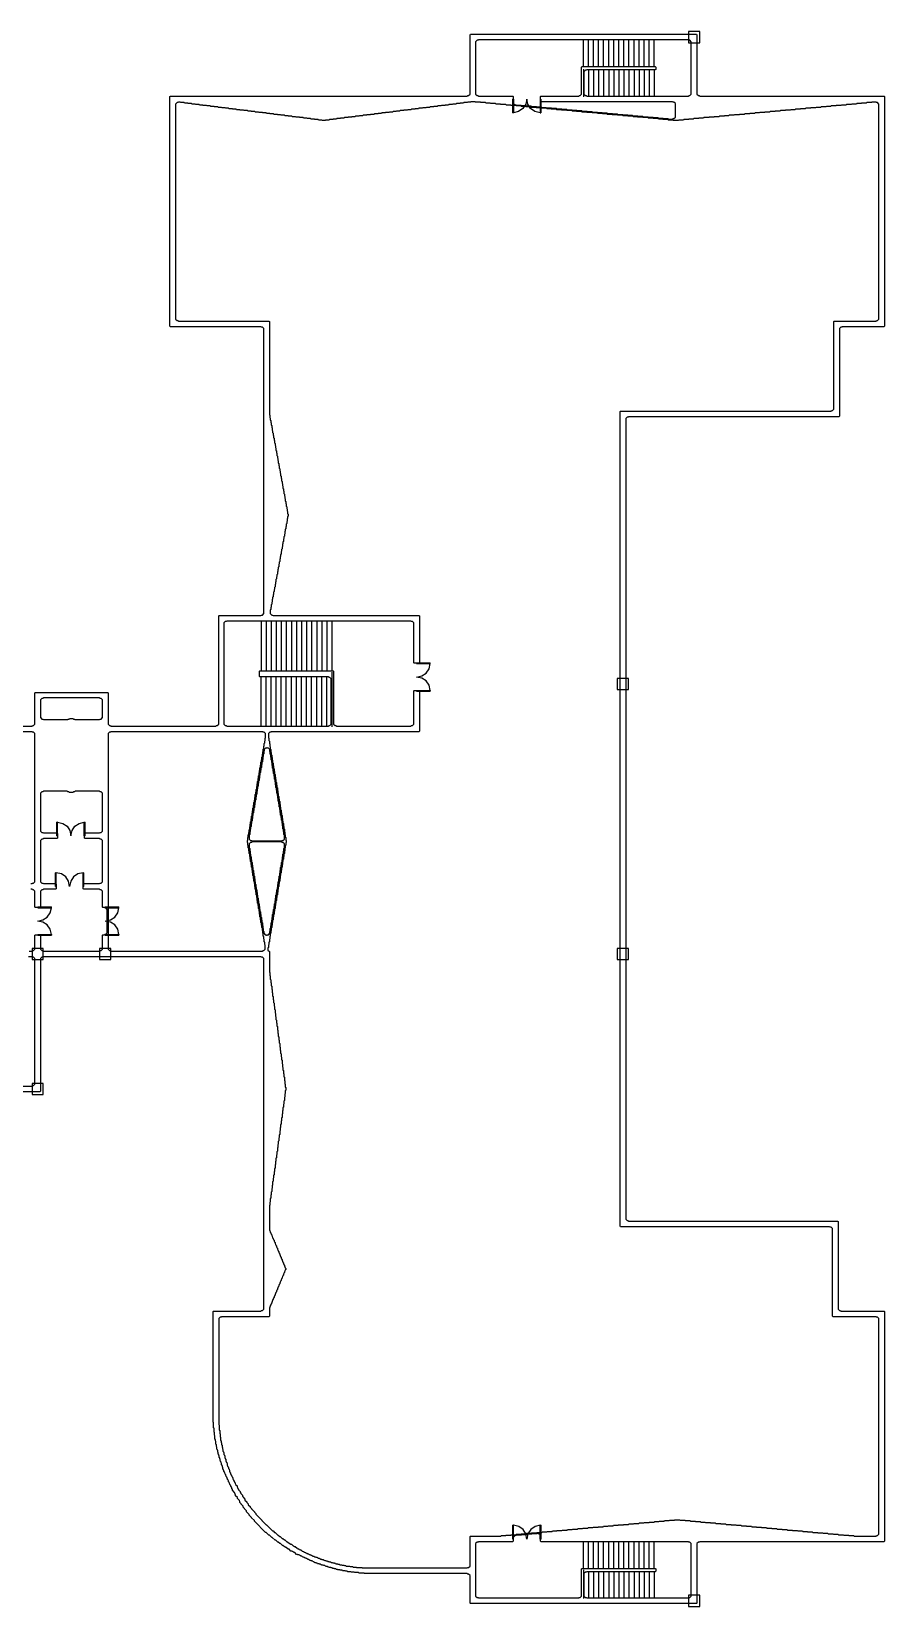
# Model space of a CAD drawing. Header units: metres. Extents: x 17405 to 146405, y 15000 to 99000.
# Drawn here: x 100921 to 146405, y 15000 to 99000 of the extents above; entities that cross this region are included whole.
import ezdxf

# ---------------------------------------------------------------- set-up
doc = ezdxf.new("R2010")
doc.units = ezdxf.units.M
for name, color, linetype in [('COL', 5, 'Continuous'), ('DOOR', 30, 'Continuous'), ('STAIR', 7, 'Continuous'), ('WALL', 8, 'Continuous')]:
    doc.layers.add(name, color=color, linetype=linetype)

msp = doc.modelspace()

# ---------------------------------------------------------------- linework, layer by layer
at = {"layer": 'COL'}
for points in [[(136550, 98400), (136550, 99000), (135950, 99000), (135950, 98400), (136550, 98400)], [(132750, 63900), (132750, 64500), (132150, 64500), (132150, 63900), (132750, 63900)], [(101550, 49500), (101550, 50100), (100950, 50100), (100950, 49500), (101550, 49500)], [(105150, 49502), (105150, 50102), (104550, 50102), (104550, 49502), (105150, 49502)], [(132750, 49500), (132750, 50100), (132150, 50100), (132150, 49500), (132750, 49500)], [(101550, 42300), (101550, 42900), (100950, 42900), (100950, 42300), (101550, 42300)], [(136550, 15000), (136550, 15600), (135950, 15600), (135950, 15000), (136550, 15000)]]:
    msp.add_lwpolyline(points, close=True, dxfattribs=at)
at = {"layer": 'DOOR'}
for points in [[(126578, 95400), (126578, 94669)], [(126578, 95400), (126616, 95400)], [(126616, 95400), (126616, 94669)], [(127328, 95400), (127273, 95120), (127121, 94890), (126894, 94732), (126616, 94669)], [(128041, 94669), (127762, 94732), (127536, 94890), (127384, 95120), (127328, 95400)], [(128041, 95400), (128041, 94669)], [(128078, 95400), (128041, 95400)], [(128078, 95400), (128078, 94669)], [(126616, 94669), (126578, 94669)], [(128041, 94669), (128078, 94669)], [(121450, 65322), (122181, 65322)], [(121450, 65322), (121450, 65285)], [(121450, 65285), (122181, 65285)], [(121450, 64572), (121730, 64628), (121960, 64780), (122118, 65006), (122181, 65285)], [(122181, 65285), (122181, 65322)], [(122181, 63860), (122118, 64138), (121960, 64365), (121730, 64517), (121450, 64572)], [(121450, 63860), (122181, 63860)], [(121450, 63822), (121450, 63860)], [(122181, 63860), (122181, 63822)], [(121450, 63822), (122181, 63822)], [(102276, 56100), (102276, 56831)], [(102313, 56831), (102276, 56831)], [(102313, 56831), (102592, 56768), (102818, 56610), (102970, 56380), (103026, 56100)], [(102313, 56100), (102313, 56831)], [(103026, 56100), (103081, 56380), (103233, 56610), (103460, 56768), (103738, 56831)], [(103738, 56100), (103738, 56831)], [(103738, 56831), (103776, 56831)], [(103776, 56100), (103776, 56831)], [(102276, 56100), (102313, 56100)], [(103776, 56100), (103738, 56100)], [(102204, 53400), (102204, 54131)], [(102242, 54131), (102204, 54131)], [(102242, 53400), (102242, 54131)], [(102954, 53400), (102899, 53680), (102747, 53910), (102520, 54068), (102242, 54131)], [(103667, 54131), (103388, 54068), (103162, 53910), (103010, 53680), (102954, 53400)], [(103667, 53400), (103667, 54131)], [(103667, 54131), (103704, 54131)], [(103704, 53400), (103704, 54131)], [(102204, 53400), (102242, 53400)], [(103704, 53400), (103667, 53400)], [(101250, 52309), (101981, 52309)], [(101250, 52309), (101250, 52271)], [(101250, 52271), (101981, 52271)], [(101250, 51559), (101530, 51615), (101760, 51767), (101918, 51993), (101981, 52271)], [(101981, 52271), (101981, 52309)], [(104850, 52309), (105581, 52309)], [(104850, 52309), (104850, 52271)], [(104850, 52271), (105581, 52271)], [(104850, 51559), (105130, 51615), (105360, 51767), (105518, 51993), (105581, 52271)], [(105581, 52271), (105581, 52309)], [(101981, 50846), (101918, 51125), (101760, 51351), (101530, 51503), (101250, 51559)], [(105581, 50846), (105518, 51125), (105360, 51351), (105130, 51503), (104850, 51559)], [(101250, 50846), (101981, 50846)], [(101250, 50809), (101250, 50846)], [(101250, 50809), (101981, 50809)], [(101981, 50846), (101981, 50809)], [(104850, 50846), (105581, 50846)], [(104850, 50809), (104850, 50846)], [(104850, 50809), (105581, 50809)], [(105581, 50846), (105581, 50809)], [(126589, 18600), (126589, 19331)], [(126627, 19331), (126589, 19331)], [(126627, 18600), (126627, 19331)], [(127339, 18600), (127284, 18880), (127132, 19110), (126906, 19268), (126627, 19331)], [(128052, 19331), (127773, 19268), (127547, 19110), (127395, 18880), (127339, 18600)], [(128052, 18600), (128052, 19331)], [(128052, 19331), (128089, 19331)], [(128089, 18600), (128089, 19331)], [(126589, 18600), (126627, 18600)], [(128089, 18600), (128052, 18600)]]:
    msp.add_lwpolyline(points, dxfattribs=at)
at = {"layer": 'STAIR'}
for p, q in [((130350, 97110), (130350, 98580)), ((130620, 97110), (130620, 98580)), ((130890, 97110), (130890, 98580)), ((131160, 97110), (131160, 98580)), ((131430, 97110), (131430, 98580)), ((131700, 97110), (131700, 98580)), ((131970, 97110), (131970, 98580)), ((132240, 97110), (132240, 98580)), ((132510, 97110), (132510, 98580)), ((132780, 97110), (132780, 98580)), ((133050, 97110), (133050, 98580)), ((133320, 97110), (133320, 98580)), ((133590, 97110), (133590, 98580)), ((133860, 97110), (133860, 98580)), ((134130, 97110), (134130, 98580)), ((130350, 96990), (130350, 95520)), ((130620, 96990), (130620, 95520)), ((130890, 96990), (130890, 95520)), ((131160, 96990), (131160, 95520)), ((131430, 96990), (131430, 95520)), ((131700, 96990), (131700, 95520)), ((131970, 96990), (131970, 95520)), ((132240, 96990), (132240, 95520)), ((132510, 96990), (132510, 95520)), ((132780, 96990), (132780, 95520)), ((133050, 96990), (133050, 95520)), ((133320, 96990), (133320, 95520)), ((133590, 96990), (133590, 95520)), ((133860, 96990), (133860, 95520)), ((134130, 96990), (134130, 95520)), ((113159, 67579), (113159, 64889)), ((113429, 67579), (113429, 64889)), ((113699, 67579), (113699, 64889)), ((113969, 67579), (113969, 64889)), ((114239, 67579), (114239, 64889)), ((114509, 67579), (114509, 64889)), ((114779, 67579), (114779, 64889)), ((115049, 67579), (115049, 64889)), ((115319, 67579), (115319, 64889)), ((115589, 67579), (115589, 64889)), ((115859, 67579), (115859, 64889)), ((116129, 67579), (116129, 64889)), ((116399, 67579), (116399, 64889)), ((116669, 67579), (116669, 64889)), ((116939, 67579), (116939, 64889)), ((116939, 64829), (116939, 61919)), ((113159, 61919), (113159, 64609)), ((113429, 61919), (113429, 64609)), ((113699, 61919), (113699, 64609)), ((113969, 61919), (113969, 64609)), ((114239, 61919), (114239, 64609)), ((114509, 61919), (114509, 64609)), ((114779, 61919), (114779, 64609)), ((115049, 61919), (115049, 64609)), ((115319, 61919), (115319, 64609)), ((115589, 61919), (115589, 64609)), ((115859, 61919), (115859, 64609)), ((116129, 61919), (116129, 64609)), ((116399, 61919), (116399, 64609)), ((116669, 61919), (116669, 64609)), ((130350, 17010), (130350, 18480)), ((130620, 17010), (130620, 18480)), ((130890, 17010), (130890, 18480)), ((131160, 17010), (131160, 18480)), ((131430, 17010), (131430, 18480)), ((131700, 17010), (131700, 18480)), ((131970, 17010), (131970, 18480)), ((132240, 17010), (132240, 18480)), ((132510, 17010), (132510, 18480)), ((132780, 17010), (132780, 18480)), ((133050, 17010), (133050, 18480)), ((133320, 17010), (133320, 18480)), ((133590, 17010), (133590, 18480)), ((133860, 17010), (133860, 18480)), ((134130, 17010), (134130, 18480)), ((130350, 16950), (130350, 15420)), ((130620, 16890), (130620, 15420)), ((130890, 16890), (130890, 15420)), ((131160, 16890), (131160, 15420)), ((131430, 16890), (131430, 15420)), ((131700, 16890), (131700, 15420)), ((131970, 16890), (131970, 15420)), ((132240, 16890), (132240, 15420)), ((132510, 16890), (132510, 15420)), ((132780, 16890), (132780, 15420)), ((133050, 16890), (133050, 15420)), ((133320, 16890), (133320, 15420)), ((133590, 16890), (133590, 15420)), ((133860, 16890), (133860, 15420)), ((134130, 16890), (134130, 15420))]:
    msp.add_line(p, q, dxfattribs=at)
at = {"layer": 'WALL'}
for points in [[(62855, 61955), (100955, 61955), (100980, 61980), (101030, 61980), (101105, 62055), (101105, 63730), (101130, 63755), (104980, 63755), (105005, 63730), (105005, 62055), (105080, 61980), (105130, 61980), (105155, 61955), (110755, 61955), (110780, 61980), (110830, 61980), (110905, 62055), (110905, 67830), (110930, 67855), (113155, 67855), (113180, 67880), (113230, 67880), (113305, 67955), (113305, 83155), (113230, 83230), (113180, 83230), (113155, 83255), (108330, 83255), (108305, 83280), (108305, 95530), (108330, 95555), (124155, 95555), (124180, 95580), (124230, 95580), (124305, 95655), (124305, 98830), (124330, 98855), (136380, 98855), (136405, 98830), (136405, 95655), (136480, 95580), (136530, 95580), (136555, 95555), (146380, 95555), (146405, 95530), (146405, 83280), (146380, 83255), (144155, 83255), (144130, 83230), (144080, 83230), (144005, 83155), (144005, 78480), (143980, 78455), (132755, 78455), (132730, 78430), (132680, 78430), (132605, 78355), (132605, 35655), (132680, 35580), (132730, 35580), (132755, 35555), (143905, 35555), (143930, 35530), (143930, 30855), (144005, 30780), (144055, 30780), (144080, 30755), (146380, 30755), (146405, 30730), (146405, 18480), (146380, 18455), (136555, 18455), (136530, 18430), (136480, 18430), (136405, 18355), (136405, 15180), (136380, 15155), (124330, 15155), (124305, 15180), (124305, 16655), (124230, 16730), (124180, 16730), (124155, 16755), (118680, 16755), (118655, 16780), (118380, 16780), (118355, 16805), (118155, 16805), (118130, 16830), (117980, 16830), (117955, 16855), (117780, 16855), (117755, 16880), (117680, 16880), (117655, 16905), (117505, 16905), (117480, 16930), (117380, 16930), (117355, 16955), (117255, 16955), (117230, 16980), (117180, 16980), (117155, 17005), (117080, 17005), (117055, 17030), (116980, 17030), (116955, 17055), (116905, 17055), (116880, 17080), (116805, 17080), (116780, 17105), (116730, 17105), (116705, 17130), (116630, 17130), (116605, 17155), (116580, 17155), (116555, 17180), (116505, 17180), (116480, 17205), (116405, 17205), (116380, 17230), (116355, 17230), (116330, 17255), (116280, 17255), (116255, 17280), (116180, 17280), (116155, 17305), (116130, 17305), (116105, 17330), (116055, 17330), (116030, 17355), (116005, 17355), (115980, 17380), (115955, 17380), (115930, 17405), (115905, 17405), (115880, 17430), (115830, 17430), (115805, 17455), (115780, 17455), (115755, 17480), (115730, 17480), (115705, 17505), (115680, 17505), (115655, 17530), (115630, 17530), (115605, 17555), (115580, 17555), (115555, 17580), (115505, 17580), (115480, 17605), (115455, 17605), (115430, 17630), (115405, 17630), (115380, 17655), (115355, 17655), (115330, 17680), (115305, 17680), (115280, 17705), (115255, 17705), (115230, 17730), (115205, 17730), (115180, 17755), (115130, 17755), (115105, 17780), (115055, 17780), (114955, 17880), (114930, 17880), (114905, 17905), (114880, 17905), (114855, 17930), (114830, 17930), (114805, 17955), (114755, 17955), (114655, 18055), (114605, 18055), (114505, 18155), (114480, 18155), (114455, 18180), (114405, 18180), (114330, 18255), (114305, 18255), (114205, 18355), (114155, 18355), (114080, 18430), (114055, 18430), (113955, 18530), (113905, 18530), (113755, 18680), (113730, 18680), (113605, 18805), (113580, 18805), (113430, 18955), (113405, 18955), (112805, 19555), (112805, 19580), (112655, 19730), (112655, 19755), (112530, 19880), (112530, 19905), (112380, 20055), (112380, 20105), (112280, 20205), (112280, 20230), (112205, 20305), (112205, 20355), (112105, 20455), (112105, 20480), (112030, 20555), (112030, 20605), (112005, 20630), (112005, 20655), (111905, 20755), (111905, 20805), (111805, 20905), (111805, 20955), (111780, 20980), (111780, 21005), (111755, 21030), (111755, 21055), (111730, 21080), (111730, 21105), (111630, 21205), (111630, 21255), (111605, 21280), (111605, 21330), (111580, 21355), (111580, 21380), (111555, 21405), (111555, 21430), (111530, 21455), (111530, 21480), (111505, 21505), (111505, 21530), (111480, 21555), (111480, 21580), (111455, 21605), (111455, 21630), (111430, 21655), (111430, 21705), (111405, 21730), (111405, 21755), (111380, 21780), (111380, 21805), (111355, 21830), (111355, 21855), (111330, 21880), (111330, 21905), (111305, 21930), (111305, 21955), (111280, 21980), (111280, 22030), (111255, 22055), (111255, 22080), (111230, 22105), (111230, 22130), (111205, 22155), (111205, 22180), (111180, 22205), (111180, 22255), (111155, 22280), (111155, 22305), (111130, 22330), (111130, 22405), (111105, 22430), (111105, 22480), (111080, 22505), (111080, 22530), (111055, 22555), (111055, 22630), (111030, 22655), (111030, 22705), (111005, 22730), (111005, 22755), (110980, 22780), (110980, 22855), (110955, 22880), (110955, 22930), (110930, 22955), (110930, 23030), (110905, 23055), (110905, 23105), (110880, 23130), (110880, 23205), (110855, 23230), (110855, 23330), (110830, 23355), (110830, 23380), (110805, 23405), (110805, 23505), (110780, 23530), (110780, 23630), (110755, 23655), (110755, 23805), (110730, 23830), (110730, 23905), (110705, 23930), (110705, 24105), (110680, 24130), (110680, 24280), (110655, 24305), (110655, 24505), (110630, 24530), (110630, 24805), (110605, 24830), (110605, 30730), (110630, 30755), (113155, 30755), (113180, 30780), (113230, 30780), (113305, 30855), (113305, 49555), (113230, 49630), (113180, 49630), (113155, 49655), (101555, 49655), (101530, 49630), (101480, 49630), (101405, 49555), (101405, 42480), (101380, 42455), (98855, 42455)], [(100880, 53555), (100955, 53555), (100980, 53580), (101030, 53580), (101105, 53655), (101105, 61555), (101030, 61630), (100980, 61630), (100955, 61655), (85955, 61655)], [(100805, 49955), (100955, 49955), (100980, 49980), (101030, 49980), (101105, 50055), (101105, 50805), (101130, 50830), (101380, 50830), (101405, 50805), (101405, 50055), (101480, 49980), (101530, 49980), (101555, 49955), (104555, 49955), (104580, 49980), (104630, 49980), (104705, 50055), (104705, 50805), (104730, 50830), (104805, 50830), (104830, 50855), (104880, 50855), (104955, 50930), (104955, 52180), (104880, 52255), (104830, 52255), (104805, 52280), (104730, 52280), (104705, 52305), (104705, 53155), (104630, 53230), (104580, 53230), (104555, 53255), (103705, 53255), (103680, 53280), (103680, 53530), (103705, 53555), (104555, 53555), (104580, 53580), (104630, 53580), (104705, 53655), (104705, 55855), (104630, 55930), (104580, 55930), (104555, 55955), (103780, 55955), (103755, 55980), (103755, 56230), (103780, 56255), (104555, 56255), (104580, 56280), (104630, 56280), (104705, 56355), (104705, 58380), (104630, 58455), (104580, 58455), (104555, 58480), (103255, 58480), (103230, 58455), (103180, 58455), (103130, 58405), (102955, 58405), (102905, 58455), (102855, 58455), (102830, 58480), (101555, 58480), (101530, 58455), (101480, 58455), (101405, 58380), (101405, 56355), (101480, 56280), (101530, 56280), (101555, 56255), (102280, 56255), (102305, 56230), (102305, 55980), (102280, 55955), (101555, 55955), (101530, 55930), (101480, 55930), (101405, 55855), (101405, 53655), (101480, 53580), (101530, 53580), (101555, 53555), (102205, 53555), (102230, 53530), (102230, 53280), (102205, 53255), (101555, 53255), (101530, 53230), (101480, 53230), (101405, 53155), (101405, 52305), (101380, 52280), (101130, 52280), (101105, 52305), (101105, 53155), (101030, 53230), (100980, 53230), (100955, 53255), (100880, 53255)], [(98430, 42755), (100955, 42755), (100980, 42780), (101030, 42780), (101105, 42855), (101105, 49555), (101030, 49630), (100980, 49630), (100955, 49655), (100755, 49655)]]:
    msp.add_lwpolyline(points, dxfattribs=at)
for points in [[(134855, 94355), (134880, 94330), (135105, 94330), (135130, 94355), (135180, 94355), (135255, 94430), (135255, 95155), (135180, 95230), (135130, 95230), (135105, 95255), (128080, 95255), (128055, 95280), (128055, 95530), (128080, 95555), (130105, 95555), (130130, 95580), (130180, 95580), (130255, 95655), (130255, 97105), (130280, 97130), (134180, 97130), (134205, 97105), (134205, 96980), (134180, 96955), (130530, 96955), (130505, 96930), (130455, 96930), (130380, 96855), (130380, 95655), (130455, 95580), (130505, 95580), (130530, 95555), (135955, 95555), (135980, 95580), (136030, 95580), (136105, 95655), (136105, 98455), (136030, 98530), (135980, 98530), (135955, 98555), (124755, 98555), (124730, 98530), (124680, 98530), (124605, 98455), (124605, 95655), (124680, 95580), (124730, 95580), (124755, 95555), (126580, 95555), (126605, 95530), (126605, 95180), (126680, 95105), (126730, 95105), (126755, 95080), (127005, 95080), (127030, 95055), (127280, 95055), (127305, 95030), (127555, 95030), (127580, 95005), (127830, 95005), (127855, 94980), (128105, 94980), (128130, 94955), (128355, 94955), (128380, 94930), (128630, 94930), (128655, 94905), (128905, 94905), (128930, 94880), (129180, 94880), (129205, 94855), (129455, 94855), (129480, 94830), (129730, 94830), (129755, 94805), (129980, 94805), (130005, 94780), (130255, 94780), (130280, 94755), (130530, 94755), (130555, 94730), (130805, 94730), (130830, 94705), (131080, 94705), (131105, 94680), (131330, 94680), (131355, 94655), (131605, 94655), (131630, 94630), (131880, 94630), (131905, 94605), (132155, 94605), (132180, 94580), (132430, 94580), (132455, 94555), (132705, 94555), (132730, 94530), (132955, 94530), (132980, 94505), (133230, 94505), (133255, 94480), (133505, 94480), (133530, 94455), (133780, 94455), (133805, 94430), (134055, 94430), (134080, 94405), (134330, 94405), (134355, 94380), (134580, 94380), (134605, 94355)], [(118530, 17080), (118555, 17055), (124155, 17055), (124180, 17080), (124230, 17080), (124305, 17155), (124305, 18730), (124330, 18755), (125955, 18755), (125980, 18780), (126205, 18780), (126230, 18805), (126480, 18805), (126505, 18830), (126755, 18830), (126780, 18855), (127030, 18855), (127055, 18880), (127305, 18880), (127330, 18905), (127580, 18905), (127605, 18930), (127855, 18930), (127880, 18955), (128130, 18955), (128155, 18980), (128405, 18980), (128430, 19005), (128680, 19005), (128705, 19030), (128930, 19030), (128955, 19055), (129205, 19055), (129230, 19080), (129480, 19080), (129505, 19105), (129755, 19105), (129780, 19130), (130030, 19130), (130055, 19155), (130305, 19155), (130330, 19180), (130580, 19180), (130605, 19205), (130855, 19205), (130880, 19230), (131130, 19230), (131155, 19255), (131405, 19255), (131430, 19280), (131655, 19280), (131680, 19305), (131930, 19305), (131955, 19330), (132205, 19330), (132230, 19355), (132480, 19355), (132505, 19380), (132755, 19380), (132780, 19405), (133030, 19405), (133055, 19430), (133305, 19430), (133330, 19455), (133580, 19455), (133605, 19480), (133855, 19480), (133880, 19505), (134130, 19505), (134155, 19530), (134380, 19530), (134405, 19555), (134655, 19555), (134680, 19580), (134930, 19580), (134955, 19605), (135205, 19605), (135230, 19630), (135480, 19630), (135505, 19605), (135755, 19605), (135780, 19580), (136030, 19580), (136055, 19555), (136305, 19555), (136330, 19530), (136580, 19530), (136605, 19505), (136830, 19505), (136855, 19480), (137105, 19480), (137130, 19455), (137380, 19455), (137405, 19430), (137655, 19430), (137680, 19405), (137930, 19405), (137955, 19380), (138205, 19380), (138230, 19355), (138480, 19355), (138505, 19330), (138755, 19330), (138780, 19305), (139030, 19305), (139055, 19280), (139305, 19280), (139330, 19255), (139555, 19255), (139580, 19230), (139830, 19230), (139855, 19205), (140105, 19205), (140130, 19180), (140380, 19180), (140405, 19155), (140655, 19155), (140680, 19130), (140930, 19130), (140955, 19105), (141205, 19105), (141230, 19080), (141480, 19080), (141505, 19055), (141755, 19055), (141780, 19030), (142030, 19030), (142055, 19005), (142280, 19005), (142305, 18980), (142555, 18980), (142580, 18955), (142830, 18955), (142855, 18930), (143105, 18930), (143130, 18905), (143380, 18905), (143405, 18880), (143655, 18880), (143680, 18855), (143930, 18855), (143955, 18830), (144205, 18830), (144230, 18805), (144480, 18805), (144505, 18780), (144755, 18780), (144780, 18755), (145955, 18755), (145980, 18780), (146030, 18780), (146105, 18855), (146105, 30355), (146030, 30430), (145980, 30430), (145955, 30455), (143655, 30455), (143630, 30480), (143630, 35155), (143555, 35230), (143505, 35230), (143480, 35255), (132330, 35255), (132305, 35280), (132305, 78730), (132330, 78755), (143555, 78755), (143580, 78780), (143630, 78780), (143705, 78855), (143705, 83530), (143730, 83555), (145955, 83555), (145980, 83580), (146030, 83580), (146105, 83655), (146105, 95130), (146030, 95205), (145980, 95205), (145955, 95230), (145730, 95230), (145705, 95205), (145455, 95205), (145430, 95180), (145180, 95180), (145155, 95155), (144930, 95155), (144905, 95130), (144655, 95130), (144630, 95105), (144380, 95105), (144355, 95080), (144105, 95080), (144080, 95055), (143830, 95055), (143805, 95030), (143555, 95030), (143530, 95005), (143305, 95005), (143280, 94980), (143030, 94980), (143005, 94955), (142755, 94955), (142730, 94930), (142480, 94930), (142455, 94905), (142205, 94905), (142180, 94880), (141930, 94880), (141905, 94855), (141655, 94855), (141630, 94830), (141405, 94830), (141380, 94805), (141130, 94805), (141105, 94780), (140855, 94780), (140830, 94755), (140580, 94755), (140555, 94730), (140305, 94730), (140280, 94705), (140030, 94705), (140005, 94680), (139755, 94680), (139730, 94655), (139505, 94655), (139480, 94630), (139230, 94630), (139205, 94605), (138955, 94605), (138930, 94580), (138680, 94580), (138655, 94555), (138405, 94555), (138380, 94530), (138130, 94530), (138105, 94505), (137880, 94505), (137855, 94480), (137605, 94480), (137580, 94455), (137330, 94455), (137305, 94430), (137055, 94430), (137030, 94405), (136780, 94405), (136755, 94380), (136505, 94380), (136480, 94355), (136230, 94355), (136205, 94330), (135980, 94330), (135955, 94305), (135705, 94305), (135680, 94280), (135430, 94280), (135405, 94255), (135155, 94255), (135130, 94280), (134880, 94280), (134855, 94305), (134605, 94305), (134580, 94330), (134355, 94330), (134330, 94355), (134080, 94355), (134055, 94380), (133805, 94380), (133780, 94405), (133530, 94405), (133505, 94430), (133255, 94430), (133230, 94455), (133005, 94455), (132980, 94480), (132730, 94480), (132705, 94505), (132455, 94505), (132430, 94530), (132180, 94530), (132155, 94555), (131905, 94555), (131880, 94580), (131630, 94580), (131605, 94605), (131380, 94605), (131355, 94630), (131105, 94630), (131080, 94655), (130830, 94655), (130805, 94680), (130555, 94680), (130530, 94705), (130280, 94705), (130255, 94730), (130005, 94730), (129980, 94755), (129755, 94755), (129730, 94780), (129480, 94780), (129455, 94805), (129205, 94805), (129180, 94830), (128930, 94830), (128905, 94855), (128655, 94855), (128630, 94880), (128405, 94880), (128380, 94905), (128130, 94905), (128105, 94930), (127855, 94930), (127830, 94955), (127580, 94955), (127555, 94980), (127305, 94980), (127280, 95005), (127030, 95005), (127005, 95030), (126780, 95030), (126755, 95055), (126505, 95055), (126480, 95080), (126230, 95080), (126205, 95105), (125955, 95105), (125930, 95130), (125680, 95130), (125655, 95155), (125405, 95155), (125380, 95180), (125155, 95180), (125130, 95205), (124880, 95205), (124855, 95230), (124605, 95230), (124580, 95255), (124355, 95255), (124330, 95230), (124180, 95230), (124155, 95205), (123980, 95205), (123955, 95180), (123780, 95180), (123755, 95155), (123580, 95155), (123555, 95130), (123380, 95130), (123355, 95105), (123180, 95105), (123155, 95080), (122980, 95080), (122955, 95055), (122780, 95055), (122755, 95030), (122580, 95030), (122555, 95005), (122380, 95005), (122355, 94980), (122180, 94980), (122155, 94955), (121980, 94955), (121955, 94930), (121780, 94930), (121755, 94905), (121580, 94905), (121555, 94880), (121380, 94880), (121355, 94855), (121180, 94855), (121155, 94830), (120980, 94830), (120955, 94805), (120780, 94805), (120755, 94780), (120580, 94780), (120555, 94755), (120380, 94755), (120355, 94730), (120205, 94730), (120180, 94705), (120005, 94705), (119980, 94680), (119805, 94680), (119780, 94655), (119605, 94655), (119580, 94630), (119405, 94630), (119380, 94605), (119205, 94605), (119180, 94580), (119005, 94580), (118980, 94555), (118805, 94555), (118780, 94530), (118605, 94530), (118580, 94505), (118405, 94505), (118380, 94480), (118205, 94480), (118180, 94455), (118005, 94455), (117980, 94430), (117805, 94430), (117780, 94405), (117605, 94405), (117580, 94380), (117405, 94380), (117380, 94355), (117205, 94355), (117180, 94330), (117005, 94330), (116980, 94305), (116805, 94305), (116780, 94280), (116605, 94280), (116580, 94255), (116430, 94255), (116405, 94280), (116230, 94280), (116205, 94305), (116030, 94305), (116005, 94330), (115830, 94330), (115805, 94355), (115630, 94355), (115605, 94380), (115430, 94380), (115405, 94405), (115230, 94405), (115205, 94430), (115030, 94430), (115005, 94455), (114830, 94455), (114805, 94480), (114630, 94480), (114605, 94505), (114430, 94505), (114405, 94530), (114230, 94530), (114205, 94555), (114055, 94555), (114030, 94580), (113855, 94580), (113830, 94605), (113655, 94605), (113630, 94630), (113455, 94630), (113430, 94655), (113255, 94655), (113230, 94680), (113055, 94680), (113030, 94705), (112855, 94705), (112830, 94730), (112655, 94730), (112630, 94755), (112455, 94755), (112430, 94780), (112255, 94780), (112230, 94805), (112055, 94805), (112030, 94830), (111855, 94830), (111830, 94855), (111655, 94855), (111630, 94880), (111455, 94880), (111430, 94905), (111280, 94905), (111255, 94930), (111080, 94930), (111055, 94955), (110880, 94955), (110855, 94980), (110680, 94980), (110655, 95005), (110480, 95005), (110455, 95030), (110280, 95030), (110255, 95055), (110080, 95055), (110055, 95080), (109880, 95080), (109855, 95105), (109680, 95105), (109655, 95130), (109480, 95130), (109455, 95155), (109280, 95155), (109255, 95180), (109080, 95180), (109055, 95205), (108880, 95205), (108855, 95230), (108755, 95230), (108730, 95205), (108680, 95205), (108605, 95130), (108605, 83655), (108680, 83580), (108730, 83580), (108755, 83555), (113580, 83555), (113605, 83530), (113605, 78555), (113630, 78530), (113630, 78405), (113655, 78380), (113655, 78280), (113680, 78255), (113680, 78155), (113705, 78130), (113705, 78005), (113730, 77980), (113730, 77880), (113755, 77855), (113755, 77730), (113780, 77705), (113780, 77605), (113805, 77580), (113805, 77480), (113830, 77455), (113830, 77330), (113855, 77305), (113855, 77205), (113880, 77180), (113880, 77055), (113905, 77030), (113905, 76930), (113930, 76905), (113930, 76805), (113955, 76780), (113955, 76655), (113980, 76630), (113980, 76530), (114005, 76505), (114005, 76380), (114030, 76355), (114030, 76255), (114055, 76230), (114055, 76130), (114080, 76105), (114080, 75980), (114105, 75955), (114105, 75855), (114130, 75830), (114130, 75705), (114155, 75680), (114155, 75580), (114180, 75555), (114180, 75455), (114205, 75430), (114205, 75305), (114230, 75280), (114230, 75180), (114255, 75155), (114255, 75030), (114280, 75005), (114280, 74905), (114305, 74880), (114305, 74780), (114330, 74755), (114330, 74630), (114355, 74605), (114355, 74505), (114380, 74480), (114380, 74355), (114405, 74330), (114405, 74230), (114430, 74205), (114430, 74105), (114455, 74080), (114455, 73955), (114480, 73930), (114480, 73830), (114505, 73805), (114505, 73680), (114530, 73655), (114530, 73555), (114555, 73530), (114555, 73430), (114580, 73405), (114580, 73280), (114605, 73255), (114605, 73155), (114580, 73130), (114580, 73030), (114555, 73005), (114555, 72880), (114530, 72855), (114530, 72755), (114505, 72730), (114505, 72605), (114480, 72580), (114480, 72480), (114455, 72455), (114455, 72355), (114430, 72330), (114430, 72205), (114405, 72180), (114405, 72080), (114380, 72055), (114380, 71955), (114355, 71930), (114355, 71805), (114330, 71780), (114330, 71680), (114305, 71655), (114305, 71530), (114280, 71505), (114280, 71405), (114255, 71380), (114255, 71280), (114230, 71255), (114230, 71130), (114205, 71105), (114205, 71005), (114180, 70980), (114180, 70880), (114155, 70855), (114155, 70730), (114130, 70705), (114130, 70605), (114105, 70580), (114105, 70455), (114080, 70430), (114080, 70330), (114055, 70305), (114055, 70205), (114030, 70180), (114030, 70055), (114005, 70030), (114005, 69930), (113980, 69905), (113980, 69805), (113955, 69780), (113955, 69655), (113930, 69630), (113930, 69530), (113905, 69505), (113905, 69380), (113880, 69355), (113880, 69255), (113855, 69230), (113855, 69130), (113830, 69105), (113830, 68980), (113805, 68955), (113805, 68855), (113780, 68830), (113780, 68730), (113755, 68705), (113755, 68580), (113730, 68555), (113730, 68455), (113705, 68430), (113705, 68305), (113680, 68280), (113680, 68180), (113655, 68155), (113655, 67955), (113730, 67880), (113780, 67880), (113805, 67855), (121580, 67855), (121605, 67830), (121605, 65330), (121580, 65305), (121330, 65305), (121305, 65330), (121305, 67455), (121230, 67530), (121180, 67530), (121155, 67555), (111330, 67555), (111305, 67530), (111255, 67530), (111180, 67455), (111180, 62055), (111255, 61980), (111305, 61980), (111330, 61955), (116755, 61955), (116780, 61980), (116830, 61980), (116905, 62055), (116905, 64480), (116830, 64555), (116780, 64555), (116755, 64580), (113105, 64580), (113080, 64605), (113080, 64880), (113105, 64905), (117005, 64905), (117030, 64880), (117030, 62055), (117105, 61980), (117155, 61980), (117180, 61955), (121155, 61955), (121180, 61980), (121230, 61980), (121305, 62055), (121305, 63830), (121330, 63855), (121580, 63855), (121605, 63830), (121605, 61680), (121580, 61655), (113705, 61655), (113680, 61630), (113630, 61630), (113555, 61555), (113555, 61330), (113580, 61305), (113580, 61180), (113605, 61155), (113605, 61030), (113630, 61005), (113630, 60880), (113655, 60855), (113655, 60730), (113680, 60705), (113680, 60580), (113705, 60555), (113705, 60430), (113730, 60405), (113730, 60305), (113755, 60280), (113755, 60155), (113780, 60130), (113780, 60005), (113805, 59980), (113805, 59855), (113830, 59830), (113830, 59705), (113855, 59680), (113855, 59555), (113880, 59530), (113880, 59405), (113905, 59380), (113905, 59255), (113930, 59230), (113930, 59130), (113955, 59105), (113955, 58980), (113980, 58955), (113980, 58830), (114005, 58805), (114005, 58680), (114030, 58655), (114030, 58530), (114055, 58505), (114055, 58380), (114080, 58355), (114080, 58230), (114105, 58205), (114105, 58080), (114130, 58055), (114130, 57955), (114155, 57930), (114155, 57805), (114180, 57780), (114180, 57655), (114205, 57630), (114205, 57505), (114230, 57480), (114230, 57355), (114255, 57330), (114255, 57205), (114280, 57180), (114280, 57055), (114305, 57030), (114305, 56905), (114330, 56880), (114330, 56780), (114355, 56755), (114355, 56630), (114380, 56605), (114380, 56480), (114405, 56455), (114405, 56330), (114430, 56305), (114430, 56180), (114455, 56155), (114455, 56030), (114480, 56005), (114480, 55880), (114505, 55855), (114505, 55755), (114480, 55730), (114480, 55605), (114455, 55580), (114455, 55455), (114430, 55430), (114430, 55305), (114405, 55280), (114405, 55155), (114380, 55130), (114380, 55005), (114355, 54980), (114355, 54855), (114330, 54830), (114330, 54730), (114305, 54705), (114305, 54580), (114280, 54555), (114280, 54430), (114255, 54405), (114255, 54280), (114230, 54255), (114230, 54130), (114205, 54105), (114205, 53980), (114180, 53955), (114180, 53830), (114155, 53805), (114155, 53680), (114130, 53655), (114130, 53555), (114105, 53530), (114105, 53405), (114080, 53380), (114080, 53255), (114055, 53230), (114055, 53105), (114030, 53080), (114030, 52955), (114005, 52930), (114005, 52805), (113980, 52780), (113980, 52655), (113955, 52630), (113955, 52505), (113930, 52480), (113930, 52380), (113905, 52355), (113905, 52230), (113880, 52205), (113880, 52080), (113855, 52055), (113855, 51930), (113830, 51905), (113830, 51780), (113805, 51755), (113805, 51630), (113780, 51605), (113780, 51480), (113755, 51455), (113755, 51330), (113730, 51305), (113730, 51205), (113705, 51180), (113705, 51055), (113680, 51030), (113680, 50905), (113655, 50880), (113655, 50755), (113630, 50730), (113630, 50605), (113605, 50580), (113605, 50455), (113580, 50430), (113580, 50305), (113555, 50280), (113555, 50155), (113530, 50130), (113530, 50005), (113605, 49930), (113605, 48830), (113630, 48805), (113630, 48655), (113655, 48630), (113655, 48455), (113680, 48430), (113680, 48280), (113705, 48255), (113705, 48105), (113730, 48080), (113730, 47930), (113755, 47905), (113755, 47755), (113780, 47730), (113780, 47555), (113805, 47530), (113805, 47380), (113830, 47355), (113830, 47205), (113855, 47180), (113855, 47030), (113880, 47005), (113880, 46855), (113905, 46830), (113905, 46655), (113930, 46630), (113930, 46480), (113955, 46455), (113955, 46305), (113980, 46280), (113980, 46130), (114005, 46105), (114005, 45955), (114030, 45930), (114030, 45755), (114055, 45730), (114055, 45580), (114080, 45555), (114080, 45405), (114105, 45380), (114105, 45230), (114130, 45205), (114130, 45055), (114155, 45030), (114155, 44855), (114180, 44830), (114180, 44680), (114205, 44655), (114205, 44505), (114230, 44480), (114230, 44330), (114255, 44305), (114255, 44155), (114280, 44130), (114280, 43955), (114305, 43930), (114305, 43780), (114330, 43755), (114330, 43605), (114355, 43580), (114355, 43430), (114380, 43405), (114380, 43255), (114405, 43230), (114405, 43055), (114430, 43030), (114430, 42880), (114455, 42855), (114455, 42705), (114480, 42680), (114480, 42530), (114455, 42505), (114455, 42355), (114430, 42330), (114430, 42180), (114405, 42155), (114405, 41980), (114380, 41955), (114380, 41805), (114355, 41780), (114355, 41630), (114330, 41605), (114330, 41455), (114305, 41430), (114305, 41280), (114280, 41255), (114280, 41080), (114255, 41055), (114255, 40905), (114230, 40880), (114230, 40730), (114205, 40705), (114205, 40555), (114180, 40530), (114180, 40380), (114155, 40355), (114155, 40180), (114130, 40155), (114130, 40005), (114105, 39980), (114105, 39830), (114080, 39805), (114080, 39655), (114055, 39630), (114055, 39480), (114030, 39455), (114030, 39280), (114005, 39255), (114005, 39105), (113980, 39080), (113980, 38930), (113955, 38905), (113955, 38755), (113930, 38730), (113930, 38580), (113905, 38555), (113905, 38380), (113880, 38355), (113880, 38205), (113855, 38180), (113855, 38030), (113830, 38005), (113830, 37855), (113805, 37830), (113805, 37680), (113780, 37655), (113780, 37480), (113755, 37455), (113755, 37305), (113730, 37280), (113730, 37130), (113705, 37105), (113705, 36955), (113680, 36930), (113680, 36780), (113655, 36755), (113655, 36580), (113630, 36555), (113630, 36405), (113605, 36380), (113605, 35080), (113630, 35055), (113630, 35030), (113655, 35005), (113655, 34955), (113680, 34930), (113680, 34905), (113705, 34880), (113705, 34855), (113730, 34830), (113730, 34780), (113755, 34755), (113755, 34730), (113780, 34705), (113780, 34655), (113805, 34630), (113805, 34605), (113830, 34580), (113830, 34555), (113855, 34530), (113855, 34480), (113880, 34455), (113880, 34430), (113905, 34405), (113905, 34355), (113930, 34330), (113930, 34305), (113955, 34280), (113955, 34255), (113980, 34230), (113980, 34180), (114005, 34155), (114005, 34130), (114030, 34105), (114030, 34055), (114055, 34030), (114055, 34005), (114080, 33980), (114080, 33955), (114105, 33930), (114105, 33880), (114130, 33855), (114130, 33830), (114155, 33805), (114155, 33755), (114180, 33730), (114180, 33705), (114205, 33680), (114205, 33655), (114230, 33630), (114230, 33580), (114255, 33555), (114255, 33530), (114280, 33505), (114280, 33455), (114305, 33430), (114305, 33405), (114330, 33380), (114330, 33355), (114355, 33330), (114355, 33280), (114380, 33255), (114380, 33230), (114405, 33205), (114405, 33155), (114430, 33130), (114430, 33105), (114455, 33080), (114455, 33055), (114480, 33030), (114480, 32980), (114455, 32955), (114455, 32930), (114430, 32905), (114430, 32880), (114405, 32855), (114405, 32805), (114380, 32780), (114380, 32755), (114355, 32730), (114355, 32680), (114330, 32655), (114330, 32630), (114305, 32605), (114305, 32580), (114280, 32555), (114280, 32505), (114255, 32480), (114255, 32455), (114230, 32430), (114230, 32380), (114205, 32355), (114205, 32330), (114180, 32305), (114180, 32280), (114155, 32255), (114155, 32205), (114130, 32180), (114130, 32155), (114105, 32130), (114105, 32080), (114080, 32055), (114080, 32030), (114055, 32005), (114055, 31980), (114030, 31955), (114030, 31905), (114005, 31880), (114005, 31855), (113980, 31830), (113980, 31780), (113955, 31755), (113955, 31730), (113930, 31705), (113930, 31680), (113905, 31655), (113905, 31605), (113880, 31580), (113880, 31555), (113855, 31530), (113855, 31480), (113830, 31455), (113830, 31430), (113805, 31405), (113805, 31380), (113780, 31355), (113780, 31305), (113755, 31280), (113755, 31255), (113730, 31230), (113730, 31180), (113705, 31155), (113705, 31130), (113680, 31105), (113680, 31080), (113655, 31055), (113655, 31005), (113630, 30980), (113630, 30955), (113605, 30930), (113605, 30480), (113580, 30455), (111055, 30455), (111030, 30430), (110980, 30430), (110905, 30355), (110905, 24705), (110930, 24680), (110930, 24405), (110955, 24380), (110955, 24230), (110980, 24205), (110980, 24055), (111005, 24030), (111005, 23855), (111030, 23830), (111030, 23755), (111055, 23730), (111055, 23630), (111080, 23605), (111080, 23505), (111105, 23480), (111105, 23405), (111130, 23380), (111130, 23280), (111155, 23255), (111155, 23230), (111180, 23205), (111180, 23105), (111205, 23080), (111205, 23055), (111230, 23030), (111230, 22930), (111255, 22905), (111255, 22880), (111280, 22855), (111280, 22755), (111305, 22730), (111305, 22705), (111330, 22680), (111330, 22655), (111355, 22630), (111355, 22530), (111380, 22505), (111380, 22480), (111405, 22455), (111405, 22430), (111430, 22405), (111430, 22355), (111455, 22330), (111455, 22305), (111480, 22280), (111480, 22205), (111505, 22180), (111505, 22155), (111530, 22130), (111530, 22080), (111555, 22055), (111555, 22030), (111580, 22005), (111580, 21980), (111605, 21955), (111605, 21930), (111630, 21905), (111630, 21880), (111655, 21855), (111655, 21805), (111680, 21780), (111680, 21755), (111705, 21730), (111705, 21705), (111730, 21680), (111730, 21655), (111755, 21630), (111755, 21605), (111780, 21580), (111780, 21555), (111805, 21530), (111805, 21505), (111880, 21430), (111880, 21380), (111905, 21355), (111905, 21330), (111930, 21305), (111930, 21280), (111955, 21255), (111955, 21230), (112055, 21130), (112055, 21080), (112080, 21055), (112080, 21030), (112180, 20930), (112180, 20880), (112205, 20855), (112205, 20830), (112305, 20730), (112305, 20680), (112405, 20580), (112405, 20555), (112480, 20480), (112480, 20430), (112580, 20330), (112580, 20305), (112655, 20230), (112655, 20205), (112805, 20055), (112805, 20030), (112880, 19955), (112880, 19930), (113205, 19605), (113205, 19580), (113430, 19355), (113455, 19355), (113780, 19030), (113805, 19030), (113880, 18955), (113905, 18955), (114055, 18805), (114080, 18805), (114155, 18730), (114180, 18730), (114280, 18630), (114330, 18630), (114405, 18555), (114430, 18555), (114530, 18455), (114580, 18455), (114680, 18355), (114705, 18355), (114730, 18330), (114780, 18330), (114880, 18230), (114905, 18230), (114930, 18205), (114980, 18205), (115080, 18105), (115105, 18105), (115130, 18080), (115155, 18080), (115180, 18055), (115205, 18055), (115230, 18030), (115280, 18030), (115355, 17955), (115380, 17955), (115405, 17930), (115430, 17930), (115455, 17905), (115480, 17905), (115505, 17880), (115530, 17880), (115555, 17855), (115580, 17855), (115605, 17830), (115630, 17830), (115655, 17805), (115705, 17805), (115730, 17780), (115755, 17780), (115780, 17755), (115805, 17755), (115830, 17730), (115855, 17730), (115880, 17705), (115905, 17705), (115930, 17680), (115980, 17680), (116005, 17655), (116055, 17655), (116080, 17630), (116130, 17630), (116155, 17605), (116180, 17605), (116205, 17580), (116255, 17580), (116280, 17555), (116305, 17555), (116330, 17530), (116380, 17530), (116405, 17505), (116480, 17505), (116505, 17480), (116530, 17480), (116555, 17455), (116605, 17455), (116630, 17430), (116705, 17430), (116730, 17405), (116780, 17405), (116805, 17380), (116880, 17380), (116905, 17355), (116955, 17355), (116980, 17330), (117055, 17330), (117080, 17305), (117130, 17305), (117155, 17280), (117230, 17280), (117255, 17255), (117330, 17255), (117355, 17230), (117455, 17230), (117480, 17205), (117580, 17205), (117605, 17180), (117680, 17180), (117705, 17155), (117880, 17155), (117905, 17130), (118055, 17130), (118080, 17105), (118230, 17105), (118255, 17080)], [(101530, 62330), (101555, 62305), (102855, 62305), (102880, 62330), (102930, 62330), (102955, 62355), (103130, 62355), (103155, 62330), (103205, 62330), (103230, 62305), (104555, 62305), (104580, 62330), (104630, 62330), (104705, 62405), (104705, 63355), (104630, 63430), (104580, 63430), (104555, 63455), (101555, 63455), (101530, 63430), (101480, 63430), (101405, 63355), (101405, 62405), (101480, 62330)], [(105130, 49980), (105155, 49955), (113230, 49955), (113255, 49980), (113305, 49980), (113380, 50055), (113380, 50280), (113355, 50305), (113355, 50430), (113330, 50455), (113330, 50580), (113305, 50605), (113305, 50730), (113280, 50755), (113280, 50880), (113255, 50905), (113255, 51030), (113230, 51055), (113230, 51180), (113205, 51205), (113205, 51305), (113180, 51330), (113180, 51455), (113155, 51480), (113155, 51605), (113130, 51630), (113130, 51755), (113105, 51780), (113105, 51905), (113080, 51930), (113080, 52055), (113055, 52080), (113055, 52205), (113030, 52230), (113030, 52355), (113005, 52380), (113005, 52480), (112980, 52505), (112980, 52630), (112955, 52655), (112955, 52780), (112930, 52805), (112930, 52930), (112905, 52955), (112905, 53080), (112880, 53105), (112880, 53230), (112855, 53255), (112855, 53380), (112830, 53405), (112830, 53530), (112805, 53555), (112805, 53655), (112780, 53680), (112780, 53805), (112755, 53830), (112755, 53955), (112730, 53980), (112730, 54105), (112705, 54130), (112705, 54255), (112680, 54280), (112680, 54405), (112655, 54430), (112655, 54555), (112630, 54580), (112630, 54705), (112605, 54730), (112605, 54830), (112580, 54855), (112580, 54980), (112555, 55005), (112555, 55130), (112530, 55155), (112530, 55280), (112505, 55305), (112505, 55430), (112480, 55455), (112480, 55580), (112455, 55605), (112455, 55730), (112430, 55755), (112430, 55855), (112455, 55880), (112455, 56005), (112480, 56030), (112480, 56155), (112505, 56180), (112505, 56280), (112530, 56305), (112530, 56430), (112555, 56455), (112555, 56580), (112580, 56605), (112580, 56730), (112605, 56755), (112605, 56855), (112630, 56880), (112630, 57005), (112655, 57030), (112655, 57155), (112680, 57180), (112680, 57305), (112705, 57330), (112705, 57430), (112730, 57455), (112730, 57580), (112755, 57605), (112755, 57730), (112780, 57755), (112780, 57880), (112805, 57905), (112805, 58005), (112830, 58030), (112830, 58155), (112855, 58180), (112855, 58305), (112880, 58330), (112880, 58430), (112905, 58455), (112905, 58580), (112930, 58605), (112930, 58730), (112955, 58755), (112955, 58880), (112980, 58905), (112980, 59005), (113005, 59030), (113005, 59155), (113030, 59180), (113030, 59305), (113055, 59330), (113055, 59455), (113080, 59480), (113080, 59580), (113105, 59605), (113105, 59730), (113130, 59755), (113130, 59880), (113155, 59905), (113155, 60030), (113180, 60055), (113180, 60155), (113205, 60180), (113205, 60305), (113230, 60330), (113230, 60455), (113255, 60480), (113255, 60580), (113280, 60605), (113280, 60730), (113305, 60755), (113305, 60880), (113330, 60905), (113330, 61030), (113355, 61055), (113355, 61155), (113380, 61180), (113380, 61305), (113405, 61330), (113405, 61555), (113330, 61630), (113280, 61630), (113255, 61655), (105155, 61655), (105130, 61630), (105080, 61630), (105005, 61555), (105005, 50055), (105080, 49980)], [(112655, 55855), (112680, 55830), (114255, 55830), (114280, 55855), (114330, 55855), (114405, 55930), (114405, 56155), (114380, 56180), (114380, 56305), (114355, 56330), (114355, 56455), (114330, 56480), (114330, 56605), (114305, 56630), (114305, 56755), (114280, 56780), (114280, 56905), (114255, 56930), (114255, 57055), (114230, 57080), (114230, 57180), (114205, 57205), (114205, 57330), (114180, 57355), (114180, 57480), (114155, 57505), (114155, 57630), (114130, 57655), (114130, 57780), (114105, 57805), (114105, 57930), (114080, 57955), (114080, 58080), (114055, 58105), (114055, 58230), (114030, 58255), (114030, 58355), (114005, 58380), (114005, 58505), (113980, 58530), (113980, 58655), (113955, 58680), (113955, 58805), (113930, 58830), (113930, 58955), (113905, 58980), (113905, 59105), (113880, 59130), (113880, 59255), (113855, 59280), (113855, 59405), (113830, 59430), (113830, 59530), (113805, 59555), (113805, 59680), (113780, 59705), (113780, 59830), (113755, 59855), (113755, 59980), (113730, 60005), (113730, 60130), (113705, 60155), (113705, 60280), (113680, 60305), (113680, 60430), (113655, 60455), (113655, 60580), (113630, 60605), (113630, 60705), (113555, 60780), (113505, 60780), (113480, 60805), (113455, 60780), (113405, 60780), (113330, 60705), (113330, 60630), (113305, 60605), (113305, 60480), (113280, 60455), (113280, 60330), (113255, 60305), (113255, 60180), (113230, 60155), (113230, 60055), (113205, 60030), (113205, 59905), (113180, 59880), (113180, 59755), (113155, 59730), (113155, 59605), (113130, 59580), (113130, 59480), (113105, 59455), (113105, 59330), (113080, 59305), (113080, 59180), (113055, 59155), (113055, 59055), (113030, 59030), (113030, 58905), (113005, 58880), (113005, 58755), (112980, 58730), (112980, 58605), (112955, 58580), (112955, 58480), (112930, 58455), (112930, 58330), (112905, 58305), (112905, 58180), (112880, 58155), (112880, 58030), (112855, 58005), (112855, 57905), (112830, 57880), (112830, 57755), (112805, 57730), (112805, 57605), (112780, 57580), (112780, 57455), (112755, 57430), (112755, 57330), (112730, 57305), (112730, 57180), (112705, 57155), (112705, 57030), (112680, 57005), (112680, 56905), (112655, 56880), (112655, 56755), (112630, 56730), (112630, 56605), (112605, 56580), (112605, 56455), (112580, 56430), (112580, 56330), (112555, 56305), (112555, 56180), (112530, 56155), (112530, 55930), (112605, 55855)], [(113430, 50830), (113455, 50805), (113480, 50805), (113505, 50830), (113555, 50830), (113630, 50905), (113630, 51005), (113655, 51030), (113655, 51155), (113680, 51180), (113680, 51305), (113705, 51330), (113705, 51455), (113730, 51480), (113730, 51605), (113755, 51630), (113755, 51755), (113780, 51780), (113780, 51905), (113805, 51930), (113805, 52055), (113830, 52080), (113830, 52180), (113855, 52205), (113855, 52330), (113880, 52355), (113880, 52480), (113905, 52505), (113905, 52630), (113930, 52655), (113930, 52780), (113955, 52805), (113955, 52930), (113980, 52955), (113980, 53080), (114005, 53105), (114005, 53230), (114030, 53255), (114030, 53355), (114055, 53380), (114055, 53505), (114080, 53530), (114080, 53655), (114105, 53680), (114105, 53805), (114130, 53830), (114130, 53955), (114155, 53980), (114155, 54105), (114180, 54130), (114180, 54255), (114205, 54280), (114205, 54405), (114230, 54430), (114230, 54530), (114255, 54555), (114255, 54680), (114280, 54705), (114280, 54830), (114305, 54855), (114305, 54980), (114330, 55005), (114330, 55130), (114355, 55155), (114355, 55280), (114380, 55305), (114380, 55430), (114405, 55455), (114405, 55680), (114330, 55755), (114280, 55755), (114255, 55780), (112680, 55780), (112655, 55755), (112605, 55755), (112530, 55680), (112530, 55455), (112555, 55430), (112555, 55305), (112580, 55280), (112580, 55155), (112605, 55130), (112605, 55005), (112630, 54980), (112630, 54855), (112655, 54830), (112655, 54705), (112680, 54680), (112680, 54555), (112705, 54530), (112705, 54430), (112730, 54405), (112730, 54280), (112755, 54255), (112755, 54130), (112780, 54105), (112780, 53980), (112805, 53955), (112805, 53830), (112830, 53805), (112830, 53680), (112855, 53655), (112855, 53530), (112880, 53505), (112880, 53380), (112905, 53355), (112905, 53255), (112930, 53230), (112930, 53105), (112955, 53080), (112955, 52955), (112980, 52930), (112980, 52805), (113005, 52780), (113005, 52655), (113030, 52630), (113030, 52505), (113055, 52480), (113055, 52355), (113080, 52330), (113080, 52205), (113105, 52180), (113105, 52080), (113130, 52055), (113130, 51930), (113155, 51905), (113155, 51780), (113180, 51755), (113180, 51630), (113205, 51605), (113205, 51480), (113230, 51455), (113230, 51330), (113255, 51305), (113255, 51180), (113280, 51155), (113280, 51030), (113305, 51005), (113305, 50905), (113380, 50830)], [(124730, 15480), (124755, 15455), (130105, 15455), (130130, 15480), (130180, 15480), (130255, 15555), (130255, 17005), (130280, 17030), (134180, 17030), (134205, 17005), (134205, 16880), (134180, 16855), (130530, 16855), (130505, 16830), (130455, 16830), (130380, 16755), (130380, 15555), (130455, 15480), (130505, 15480), (130530, 15455), (135955, 15455), (135980, 15480), (136030, 15480), (136105, 15555), (136105, 18355), (136030, 18430), (135980, 18430), (135955, 18455), (128080, 18455), (128055, 18480), (128055, 18805), (127980, 18880), (127930, 18880), (127905, 18905), (127880, 18905), (127855, 18880), (127605, 18880), (127580, 18855), (127330, 18855), (127305, 18830), (127055, 18830), (127030, 18805), (126780, 18805), (126755, 18780), (126705, 18780), (126605, 18680), (126605, 18480), (126580, 18455), (124755, 18455), (124730, 18430), (124680, 18430), (124605, 18355), (124605, 15555), (124680, 15480)]]:
    msp.add_lwpolyline(points, close=True, dxfattribs=at)

doc.saveas('drawing.dxf')
